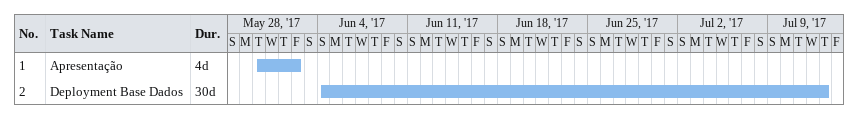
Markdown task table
| ID | Task | Duration | Start | Finish |
|---|---|---|---|---|
| 1 | Apresentação | 4d | 2017-05-30 | 2017-06-02 |
| 2 | Deployment Base Dados | 30d | 2017-06-04 | 2017-07-13 |
